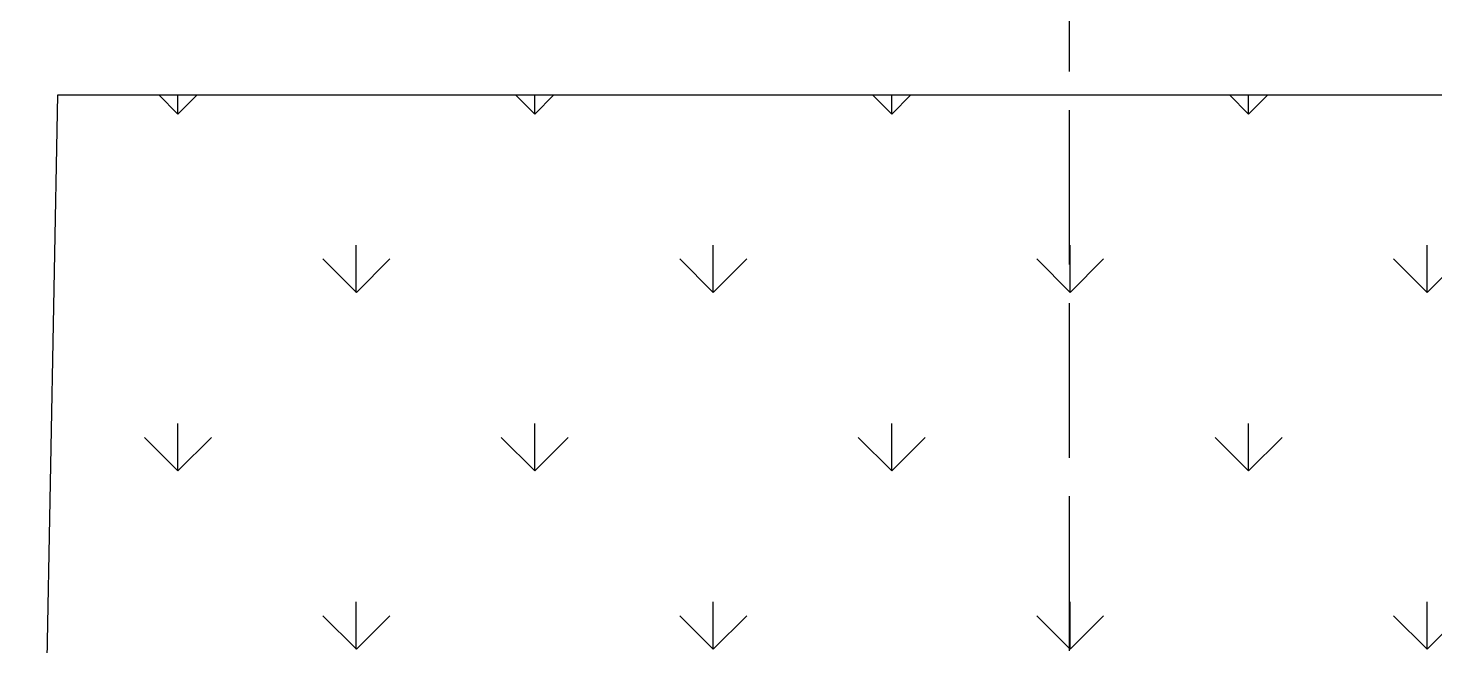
# Model space of a CAD drawing. Header units: millimetres. Extents: x 1251.1 to 1334.1, y 1577.6 to 1641.3.
# Drawn here: x 1271.65 to 1279.3, y 1620.67 to 1624.03 of the extents above; entities that cross this region are included whole.
import ezdxf

# ---------------------------------------------------------------- set-up
doc = ezdxf.new("R2010")
doc.units = ezdxf.units.MM
doc.linetypes.add('ACAD_ISO02W100', pattern=[15, 12, -3])
doc.layers.add('GIARDINO', color=3, linetype='Continuous')
doc.layers.add('MURATURA', color=140, linetype='Continuous')

msp = doc.modelspace()

# ---------------------------------------------------------------- hatches: boundary and pattern name
h = msp.add_hatch()
h.set_pattern_fill('GRASS', color=256, scale=0.054)
h.paths.add_polyline_path([(1288.1568, 1623.6634), (1271.8145, 1623.6634), (1271.6534, 1615.1649), (1275.1568, 1615.1649), (1275.1568, 1616.8595), (1275.1568, 1618.0595), (1275.1568, 1620.5595), (1288.1568, 1620.5595)])
h = msp.add_hatch()
h.set_pattern_fill('GRASS', color=256, scale=10)
h.paths.add_polyline_path([(1288.1568, 1623.6634), (1271.8145, 1623.6634), (1271.6534, 1615.1649), (1275.1568, 1615.1649), (1275.1568, 1616.8595), (1275.1568, 1618.0595), (1275.1568, 1620.5595), (1288.1568, 1620.5595)])

# ---------------------------------------------------------------- linework, layer by layer
at = {"layer": 'GIARDINO'}
for p, q in [((1271.6534, 1615.1649), (1271.8145, 1623.6634)), ((1271.8145, 1623.6634), (1288.1568, 1623.6634))]:
    msp.add_line(p, q, dxfattribs=at)
at = {"layer": 'MURATURA', "linetype": 'ACAD_ISO02W100', "ltscale": 0.07}
msp.add_line((1277.3106, 1627.781), (1277.3106, 1606.633), dxfattribs=at)

doc.saveas('drawing.dxf')
